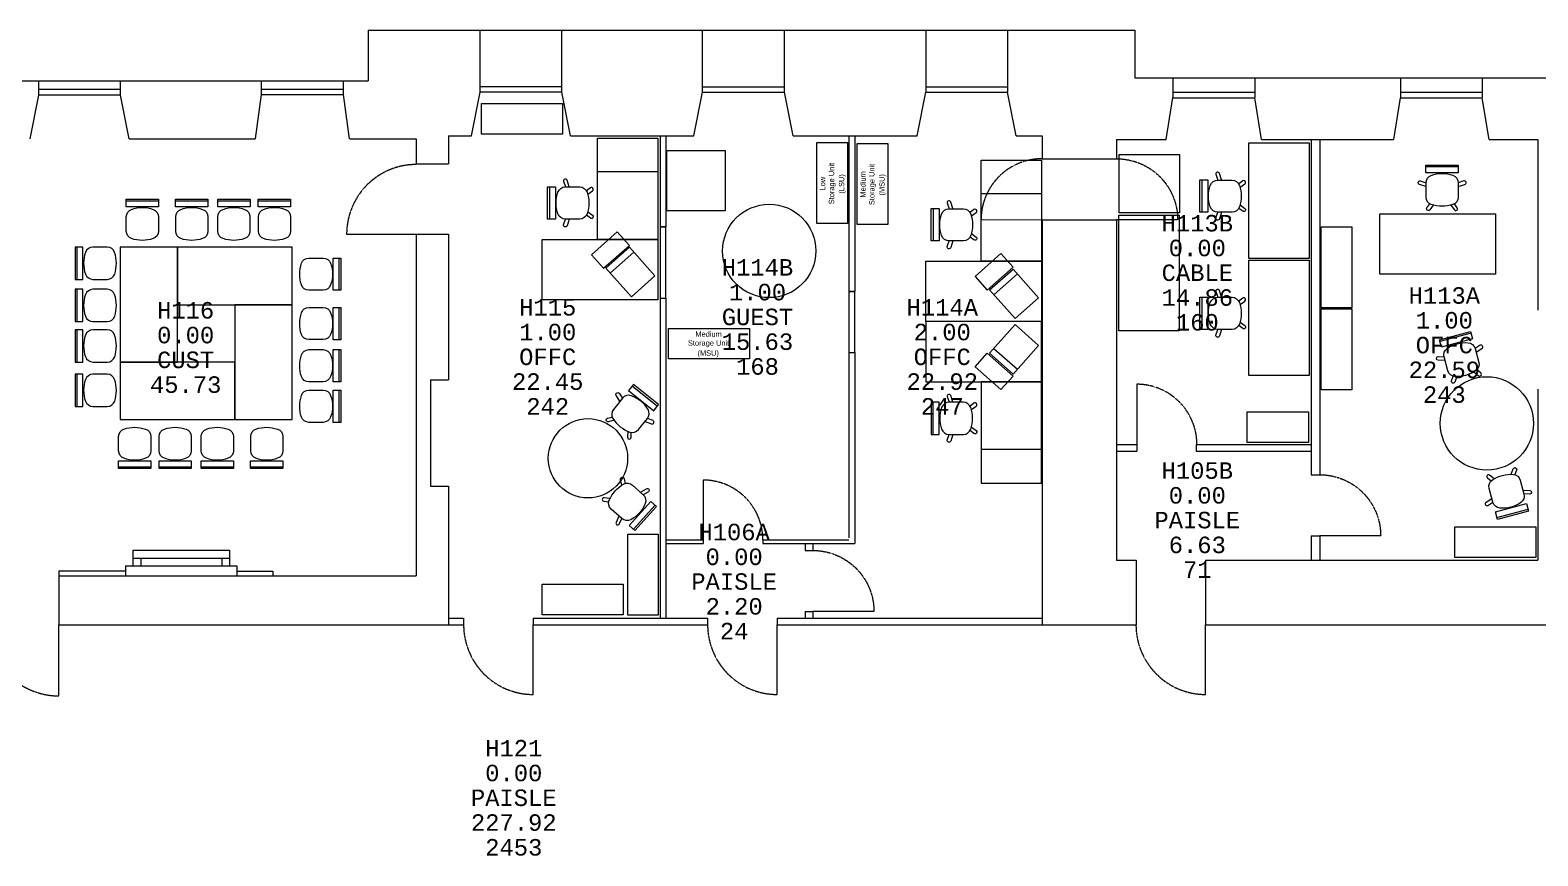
# Model space of a CAD drawing. Extents: x 0 to 84000, y 0 to 59400.
# Drawn here: x 27714 to 48723, y 30235 to 41734 of the extents above; entities that cross this region are included whole.
import ezdxf
from ezdxf.enums import TextEntityAlignment as Align

# ---------------------------------------------------------------- set-up
doc = ezdxf.new("R2010")
doc.units = 0
doc.header["$MEASUREMENT"] = 0
doc.linetypes.add('HIDDEN', pattern=[0.375, 0.25, -0.125])
doc.layers.get('0').update_dxf_attribs({"linetype": 'CONTINUOUS', "lineweight": 18})
for name, color, linetype, lineweight in [('001BUILDING', 7, 'CONTINUOUS', 18), ('725FURNITURE', 4, 'CONTINUOUS', 18), ('RM$TXT', 7, 'CONTINUOUS', 18)]:
    doc.layers.add(name, color=color, linetype=linetype, lineweight=lineweight)
doc.styles.add('MONOTXT', font='MONOTXT')

# ---------------------------------------------------------------- blocks, each defined once
blk = doc.blocks.new('1HH0216B')
at = {"linetype": 'Continuous'}
blk.add_line((0, 970), (0, 0), dxfattribs=at)
at = {"linetype": 'HIDDEN'}
for p, q in [((38.082313, 969.252032), (0.000304, 969.999878)), ((76.105602, 967.009669), (38.082313, 969.252032)), ((114.011541, 963.276249), (76.105602, 967.009669)), ((151.741683, 958.057527), (114.011541, 963.276249)), ((189.23785, 951.36155), (151.741683, 958.057527)), ((226.442226, 943.198644), (189.23785, 951.36155)), ((263.297445, 933.581394), (226.442226, 943.198644)), ((299.746679, 922.52463), (263.297445, 933.581394)), ((335.733725, 910.0454), (299.746679, 922.52463)), ((371.203094, 896.162946), (335.733725, 910.0454)), ((406.100095, 880.898675), (371.203094, 896.162946)), ((440.370919, 864.276123), (406.100095, 880.898675)), ((473.962724, 846.32092), (440.370919, 864.276123)), ((506.823713, 827.060752), (473.962724, 846.32092)), ((538.903216, 806.525317), (506.823713, 827.060752)), ((570.151771, 784.746278), (538.903216, 806.525317)), ((600.521193, 761.757219), (570.151771, 784.746278)), ((629.964655, 737.593585), (600.521193, 761.757219)), ((658.436758, 712.292636), (629.964655, 737.593585)), ((685.893599, 685.893384), (658.436758, 712.292636)), ((712.292843, 658.436534), (685.893599, 685.893384)), ((737.593783, 629.964423), (712.292843, 658.436534)), ((761.757407, 600.520954), (737.593783, 629.964423)), ((784.746457, 570.151524), (761.757407, 600.520954)), ((806.525486, 538.902963), (784.746457, 570.151524)), ((827.060911, 506.823453), (806.525486, 538.902963)), ((846.321069, 473.962458), (827.060911, 506.823453)), ((864.276261, 440.370648), (846.321069, 473.962458)), ((880.898803, 406.099818), (864.276261, 440.370648)), ((896.163063, 371.202812), (880.898803, 406.099818)), ((910.045505, 335.733439), (896.163063, 371.202812)), ((922.524724, 299.746389), (910.045505, 335.733439)), ((933.581476, 263.297152), (922.524724, 299.746389)), ((943.198715, 226.44193), (933.581476, 263.297152)), ((951.36161, 189.237551), (943.198715, 226.44193)), ((958.057575, 151.741382), (951.36161, 189.237551)), ((963.276285, 114.011239), (958.057575, 151.741382)), ((967.009693, 76.105298), (963.276285, 114.011239)), ((969.252044, 38.082009), (967.009693, 76.105298)), ((969.999878, 0), (969.252044, 38.082009))]:
    blk.add_line(p, q, dxfattribs=at)
blk = doc.blocks.new('6HH0216B')
at = {"linetype": 'Continuous'}
blk.add_line((0, 840), (0, 0), dxfattribs=at)
at = {"linetype": 'HIDDEN'}
for p, q in [((32.978497, 839.352258), (0.000264, 839.999878)), ((65.905881, 837.410419), (32.978497, 839.352258)), ((98.731642, 834.177354), (65.905881, 837.410419)), ((131.405166, 829.658048), (98.731642, 834.177354)), ((163.876073, 823.859471), (131.405166, 829.658048)), ((196.094295, 816.790562), (163.876073, 823.859471)), ((228.010154, 808.462222), (196.094295, 816.790562)), ((259.574438, 798.887292), (228.010154, 808.462222)), ((290.738477, 788.080537), (259.574438, 798.887292)), ((321.454219, 776.058619), (290.738477, 788.080537)), ((351.674302, 762.840075), (321.454219, 776.058619)), ((381.352129, 748.445288), (351.674302, 762.840075)), ((410.441939, 732.896453), (381.352129, 748.445288)), ((438.898877, 716.217544), (410.441939, 732.896453)), ((466.679065, 698.434281), (438.898877, 716.217544)), ((493.739668, 679.574084), (466.679065, 698.434281)), ((520.038961, 659.666032), (493.739668, 679.574084)), ((545.536392, 638.740824), (520.038961, 659.666032)), ((570.192645, 616.830724), (545.536392, 638.740824)), ((593.969703, 593.969517), (570.192645, 616.830724)), ((616.830903, 570.192451), (593.969703, 593.969517)), ((638.740995, 545.536191), (616.830903, 570.192451)), ((659.666196, 520.038754), (638.740995, 545.536191)), ((679.574239, 493.739455), (659.666196, 520.038754)), ((698.434428, 466.678846), (679.574239, 493.739455)), ((716.217682, 438.898652), (698.434428, 466.678846)), ((732.896581, 410.441708), (716.217682, 438.898652)), ((748.445408, 381.351894), (732.896581, 410.441708)), ((762.840186, 351.674063), (748.445408, 381.351894)), ((776.05872, 321.453976), (762.840186, 351.674063)), ((788.080628, 290.73823), (776.05872, 321.453976)), ((798.887374, 259.574187), (788.080628, 290.73823)), ((808.462294, 228.0099), (798.887374, 259.574187)), ((816.790624, 196.094039), (808.462294, 228.0099)), ((823.859522, 163.875814), (816.790624, 196.094039)), ((829.65809, 131.404906), (823.859522, 163.875814)), ((834.177385, 98.73138), (829.65809, 131.404906)), ((837.41044, 65.905618), (834.177385, 98.73138)), ((839.352269, 32.978234), (837.41044, 65.905618)), ((839.999878, 0), (839.352269, 32.978234))]:
    blk.add_line(p, q, dxfattribs=at)
blk = doc.blocks.new('8HH0216B')
at = {"linetype": 'Continuous'}
blk.add_line((0, 850), (0, 0), dxfattribs=at)
at = {"linetype": 'HIDDEN'}
for p, q in [((33.371099, 849.344549), (0.000267, 849.999878)), ((66.690475, 847.379592), (33.371099, 849.344549)), ((99.907019, 844.108038), (66.690475, 847.379592)), ((132.969513, 839.534931), (99.907019, 844.108038)), ((165.826979, 833.667323), (132.969513, 839.534931)), ((198.428751, 826.514261), (165.826979, 833.667323)), ((230.724561, 818.086774), (198.428751, 826.514261)), ((262.664611, 808.397857), (230.724561, 818.086774)), ((294.19965, 797.46245), (262.664611, 808.397857)), ((325.281056, 785.297413), (294.19965, 797.46245)), ((355.860902, 771.921506), (325.281056, 785.297413)), ((385.892036, 757.355352), (355.860902, 771.921506)), ((415.328153, 741.621412), (385.892036, 757.355352)), ((444.123864, 724.743945), (415.328153, 741.621412)), ((472.234769, 706.748976), (444.123864, 724.743945)), ((499.617522, 687.664252), (472.234769, 706.748976)), ((526.229902, 667.5192), (499.617522, 687.664252)), ((552.030873, 646.344883), (526.229902, 667.5192)), ((576.980654, 624.173948), (552.030873, 646.344883)), ((601.040772, 601.040583), (576.980654, 624.173948)), ((624.174129, 576.980458), (601.040772, 601.040583)), ((646.345056, 552.030671), (624.174129, 576.980458)), ((667.519366, 526.229692), (646.345056, 552.030671)), ((687.664409, 499.617306), (667.519366, 526.229692)), ((706.749125, 472.234547), (687.664409, 499.617306)), ((724.744084, 444.123637), (706.749125, 472.234547)), ((741.621542, 415.32792), (724.744084, 444.123637)), ((757.355473, 385.891798), (741.621542, 415.32792)), ((771.921618, 355.860659), (757.355473, 385.891798)), ((785.297515, 325.280809), (771.921618, 355.860659)), ((797.462542, 294.1994), (785.297515, 325.280809)), ((808.397939, 262.664357), (797.462542, 294.1994)), ((818.086846, 230.724304), (808.397939, 262.664357)), ((826.514323, 198.428492), (818.086846, 230.724304)), ((833.667375, 165.826717), (826.514323, 198.428492)), ((839.534973, 132.96925), (833.667375, 165.826717)), ((844.10807, 99.906754), (839.534973, 132.96925)), ((847.379613, 66.690208), (844.10807, 99.906754)), ((849.344559, 33.370832), (847.379613, 66.690208)), ((849.999878, 0), (849.344559, 33.370832))]:
    blk.add_line(p, q, dxfattribs=at)
blk = doc.blocks.new('16HH0216B')
at = {"linetype": 'Continuous'}
blk.add_line((0, 990), (0, 0), dxfattribs=at)
at = {"linetype": 'HIDDEN'}
for p, q in [((38.867516, 989.236612), (0.000311, 989.999878)), ((77.67479, 986.948016), (38.867516, 989.236612)), ((116.362295, 983.137617), (77.67479, 986.948016)), ((154.870378, 977.811293), (116.362295, 983.137617)), ((193.139662, 970.977255), (154.870378, 977.811293)), ((231.111139, 962.646041), (193.139662, 970.977255)), ((268.726259, 952.830497), (231.111139, 962.646041)), ((305.927023, 941.545758), (268.726259, 952.830497)), ((342.65607, 928.809225), (305.927023, 941.545758)), ((378.856767, 914.640535), (342.65607, 928.809225)), ((414.473294, 899.061537), (378.856767, 914.640535)), ((449.450733, 882.096251), (414.473294, 899.061537)), ((483.735152, 863.770838), (449.450733, 882.096251)), ((517.273688, 844.113553), (483.735152, 863.770838)), ((550.014624, 823.154707), (517.273688, 844.113553)), ((581.907479, 800.926616), (550.014624, 823.154707)), ((612.903075, 777.463555), (581.907479, 800.926616)), ((642.953619, 752.801702), (612.903075, 777.463555)), ((672.012775, 726.979084), (642.953619, 752.801702)), ((700.035737, 700.035517), (672.012775, 726.979084)), ((726.979295, 672.012547), (700.035737, 700.035517)), ((752.801904, 642.953382), (726.979295, 672.012547)), ((777.463748, 612.902831), (752.801904, 642.953382)), ((800.926799, 581.907227), (777.463748, 612.902831)), ((823.154879, 550.014366), (800.926799, 581.907227)), ((844.113716, 517.273423), (823.154879, 550.014366)), ((863.77099, 483.734881), (844.113716, 517.273423)), ((882.096393, 449.450456), (863.77099, 483.734881)), ((899.061667, 414.473011), (882.096393, 449.450456)), ((914.640654, 378.85648), (899.061667, 414.473011)), ((928.809332, 342.655779), (914.640654, 378.85648)), ((941.545854, 305.926728), (928.809332, 342.655779)), ((952.830581, 268.72596), (941.545854, 305.926728)), ((962.646113, 231.110836), (952.830581, 268.72596)), ((970.977316, 193.139357), (962.646113, 231.110836)), ((977.811342, 154.870071), (970.977316, 193.139357)), ((983.137654, 116.361986), (977.811342, 154.870071)), ((986.94804, 77.67448), (983.137654, 116.361986)), ((989.236624, 38.867205), (986.94804, 77.67448)), ((989.999878, 0), (989.236624, 38.867205))]:
    blk.add_line(p, q, dxfattribs=at)
blk = doc.blocks.new('11HH0216B')
at = {"linetype": 'Continuous'}
blk.add_line((0, 970), (0, 0), dxfattribs=at)
at = {"linetype": 'HIDDEN'}
for p, q in [((38.082313, 969.252032), (0.000304, 969.999878)), ((76.105602, 967.009669), (38.082313, 969.252032)), ((114.011541, 963.276249), (76.105602, 967.009669)), ((151.741683, 958.057527), (114.011541, 963.276249)), ((189.23785, 951.36155), (151.741683, 958.057527)), ((226.442226, 943.198644), (189.23785, 951.36155)), ((263.297445, 933.581394), (226.442226, 943.198644)), ((299.746679, 922.52463), (263.297445, 933.581394)), ((335.733725, 910.0454), (299.746679, 922.52463)), ((371.203094, 896.162946), (335.733725, 910.0454)), ((406.100095, 880.898675), (371.203094, 896.162946)), ((440.370919, 864.276123), (406.100095, 880.898675)), ((473.962724, 846.32092), (440.370919, 864.276123)), ((506.823713, 827.060752), (473.962724, 846.32092)), ((538.903216, 806.525317), (506.823713, 827.060752)), ((570.151771, 784.746278), (538.903216, 806.525317)), ((600.521193, 761.757219), (570.151771, 784.746278)), ((629.964655, 737.593585), (600.521193, 761.757219)), ((658.436758, 712.292636), (629.964655, 737.593585)), ((685.893599, 685.893384), (658.436758, 712.292636)), ((712.292843, 658.436534), (685.893599, 685.893384)), ((737.593783, 629.964423), (712.292843, 658.436534)), ((761.757407, 600.520954), (737.593783, 629.964423)), ((784.746457, 570.151524), (761.757407, 600.520954)), ((806.525486, 538.902963), (784.746457, 570.151524)), ((827.060911, 506.823453), (806.525486, 538.902963)), ((846.321069, 473.962458), (827.060911, 506.823453)), ((864.276261, 440.370648), (846.321069, 473.962458)), ((880.898803, 406.099818), (864.276261, 440.370648)), ((896.163063, 371.202812), (880.898803, 406.099818)), ((910.045505, 335.733439), (896.163063, 371.202812)), ((922.524724, 299.746389), (910.045505, 335.733439)), ((933.581476, 263.297152), (922.524724, 299.746389)), ((943.198715, 226.44193), (933.581476, 263.297152)), ((951.36161, 189.237551), (943.198715, 226.44193)), ((958.057575, 151.741382), (951.36161, 189.237551)), ((963.276285, 114.011239), (958.057575, 151.741382)), ((967.009693, 76.105298), (963.276285, 114.011239)), ((969.252044, 38.082009), (967.009693, 76.105298)), ((969.999878, 0), (969.252044, 38.082009))]:
    blk.add_line(p, q, dxfattribs=at)
blk = doc.blocks.new('12HH0216B')
at = {"linetype": 'Continuous'}
blk.add_line((0, 850), (0, 0), dxfattribs=at)
at = {"linetype": 'HIDDEN'}
for p, q in [((33.371099, 849.344549), (0.000267, 849.999878)), ((66.690475, 847.379592), (33.371099, 849.344549)), ((99.907019, 844.108038), (66.690475, 847.379592)), ((132.969513, 839.534931), (99.907019, 844.108038)), ((165.826979, 833.667323), (132.969513, 839.534931)), ((198.428751, 826.514261), (165.826979, 833.667323)), ((230.724561, 818.086774), (198.428751, 826.514261)), ((262.664611, 808.397857), (230.724561, 818.086774)), ((294.19965, 797.46245), (262.664611, 808.397857)), ((325.281056, 785.297413), (294.19965, 797.46245)), ((355.860902, 771.921506), (325.281056, 785.297413)), ((385.892036, 757.355352), (355.860902, 771.921506)), ((415.328153, 741.621412), (385.892036, 757.355352)), ((444.123864, 724.743945), (415.328153, 741.621412)), ((472.234769, 706.748976), (444.123864, 724.743945)), ((499.617522, 687.664252), (472.234769, 706.748976)), ((526.229902, 667.5192), (499.617522, 687.664252)), ((552.030873, 646.344883), (526.229902, 667.5192)), ((576.980654, 624.173948), (552.030873, 646.344883)), ((601.040772, 601.040583), (576.980654, 624.173948)), ((624.174129, 576.980458), (601.040772, 601.040583)), ((646.345056, 552.030671), (624.174129, 576.980458)), ((667.519366, 526.229692), (646.345056, 552.030671)), ((687.664409, 499.617306), (667.519366, 526.229692)), ((706.749125, 472.234547), (687.664409, 499.617306)), ((724.744084, 444.123637), (706.749125, 472.234547)), ((741.621542, 415.32792), (724.744084, 444.123637)), ((757.355473, 385.891798), (741.621542, 415.32792)), ((771.921618, 355.860659), (757.355473, 385.891798)), ((785.297515, 325.280809), (771.921618, 355.860659)), ((797.462542, 294.1994), (785.297515, 325.280809)), ((808.397939, 262.664357), (797.462542, 294.1994)), ((818.086846, 230.724304), (808.397939, 262.664357)), ((826.514323, 198.428492), (818.086846, 230.724304)), ((833.667375, 165.826717), (826.514323, 198.428492)), ((839.534973, 132.96925), (833.667375, 165.826717)), ((844.10807, 99.906754), (839.534973, 132.96925)), ((847.379613, 66.690208), (844.10807, 99.906754)), ((849.344559, 33.370832), (847.379613, 66.690208)), ((849.999878, 0), (849.344559, 33.370832))]:
    blk.add_line(p, q, dxfattribs=at)
blk = doc.blocks.new('10HH0216B')
at = {"linetype": 'Continuous'}
blk.add_line((0, 830), (0, 0), dxfattribs=at)
at = {"linetype": 'HIDDEN'}
for p, q in [((32.585896, 829.359968), (0.000261, 829.999878)), ((65.121287, 827.441246), (32.585896, 829.359968)), ((97.556265, 824.24667), (65.121287, 827.441246)), ((129.840819, 819.781166), (97.556265, 824.24667)), ((161.925167, 814.051619), (129.840819, 819.781166)), ((193.759839, 807.066864), (161.925167, 814.051619)), ((225.295747, 798.83767), (193.759839, 807.066864)), ((256.484266, 789.376728), (225.295747, 798.83767)), ((287.277305, 778.698624), (256.484266, 789.376728)), ((317.627383, 766.819824), (287.277305, 778.698624)), ((347.487703, 753.758644), (317.627383, 766.819824)), ((376.812222, 739.535224), (347.487703, 753.758644)), ((405.555724, 724.171493), (376.812222, 739.535224)), ((433.673889, 707.691144), (405.555724, 724.171493)), ((461.123361, 690.119586), (433.673889, 707.691144)), ((487.861814, 671.483915), (461.123361, 690.119586)), ((513.84802, 651.812864), (487.861814, 671.483915)), ((539.04191, 631.136766), (513.84802, 651.812864)), ((563.404636, 609.4875), (539.04191, 631.136766)), ((586.898634, 586.89845), (563.404636, 609.4875)), ((609.487677, 563.404445), (586.898634, 586.89845)), ((631.136935, 539.041712), (609.487677, 563.404445)), ((651.813025, 513.847815), (631.136935, 539.041712)), ((671.484068, 487.861603), (651.813025, 513.847815)), ((690.119731, 461.123144), (671.484068, 487.861603)), ((707.69128, 433.673667), (690.119731, 461.123144)), ((724.171621, 405.555497), (707.69128, 433.673667)), ((739.535342, 376.81199), (724.171621, 405.555497)), ((753.758753, 347.487466), (739.535342, 376.81199)), ((766.819924, 317.627142), (753.758753, 347.487466)), ((778.698715, 287.27706), (766.819924, 317.627142)), ((789.376809, 256.484018), (778.698715, 287.27706)), ((798.837741, 225.295496), (789.376809, 256.484018)), ((807.066924, 193.759586), (798.837741, 225.295496)), ((814.051669, 161.924912), (807.066924, 193.759586)), ((819.781206, 129.840561), (814.051669, 161.924912)), ((824.2467, 97.556006), (819.781206, 129.840561)), ((827.441266, 65.121027), (824.2467, 97.556006)), ((829.359978, 32.585636), (827.441266, 65.121027)), ((829.999878, 0), (829.359978, 32.585636))]:
    blk.add_line(p, q, dxfattribs=at)
blk = doc.blocks.new('TBL-D1300')
blk.add_circle((0, 0), 650)
blk = doc.blocks.new('SU')
blk.add_lwpolyline([(0, 425), (1129, 425), (1129, 0), (0, 0)], close=True)
blk = doc.blocks.new('TERM')
blk.add_line((449, 364), (17, 364))
for points in [[(17, 809), (455, 809), (455, 274), (17, 274)], [(0, 0), (481, 0), (481, 254), (0, 254)]]:
    blk.add_lwpolyline(points, close=True)
blk = doc.blocks.new('TBL-1610')
blk.add_lwpolyline([(0, 839.99832), (1609.99678, 839.99832), (1609.99678, 0), (0, 0)], close=True)
blk = doc.blocks.new('TBL-1410')
blk.add_lwpolyline([(0, 840), (1410, 840), (1410, 0), (0, 0)], close=True)
blk = doc.blocks.new('TBL-16-14-LH')
blk.add_blockref('TBL-1410', (-2249.9955, -839.99832))
at = {"rotation": 90}
blk.add_blockref('TBL-1610', (0, -1609.99678), dxfattribs=at)
blk = doc.blocks.new('PED')
blk.add_lwpolyline([(0, 840), (470, 840), (470, 0), (0, 0)], close=True)
blk = doc.blocks.new('CHAIR')
blk.add_line((-225, -321), (225, -321))
for points in [[(-224, -100), (-224, 100, -0.322923), (-150, 202, -0.162834), (151, 202, -0.323725), (224, 100), (224, -100, -0.314936), (151, -204, -0.176261), (-150, -205, -0.314131), (-224, -100, -0.913611)], [(-123, 210), (-171, 277, 1.000002), (-211, 247), (-171, 193)], [(123, 210), (171, 277, -1.000002), (211, 247), (171, 193)], [(-225, -48), (-316, -77, 0.940476), (-304, -126), (-224, -100)], [(225, -48), (316, -77, -0.940476), (304, -126), (224, -100)]]:
    blk.add_lwpolyline(points, format="xyb")
blk.add_lwpolyline([(-225, -240), (225, -240), (225, -348), (-225, -348)], close=True)
blk = doc.blocks.new('WS-16-14-LH')
for name, p in [('TBL-16-14-LH', (0, 0)), ('PED', (-2250, -840)), ('CHAIR', (-1348, -1187))]:
    blk.add_blockref(name, p)
at = {"rotation": 311.6407934148149}
blk.add_blockref('TERM', (-948, -564), dxfattribs=at)
blk = doc.blocks.new('TBL-810')
blk.add_lwpolyline([(0, 840), (810, 840), (810, 0), (0, 0)], close=True)
blk = doc.blocks.new('WU')
blk.add_lwpolyline([(0, 424.99915), (853.998292, 424.99915), (853.998292, 0), (0, 0)], close=True)
blk = doc.blocks.new('CHAIR_VIS')
blk.add_line((-220, -338), (230, -338))
blk.add_lwpolyline([(-219, -117), (-219, 83, -0.322923), (-145, 186, -0.162834), (156, 185, -0.323725), (229, 83), (229, -117, -0.314936), (156, -221, -0.176261), (-145, -221, -0.314131), (-219, -117, -0.913611)], format="xyb")
blk.add_lwpolyline([(-220, -256), (230, -256), (230, -365), (-220, -365)], close=True)
blk = doc.blocks.new('LSU')
blk.add_lwpolyline([(0, 425), (1129, 425), (1129, 0), (0, 0)], close=True)
blk.add_text('Storage Unit', height=75).set_placement((557.5, 222.5), align=Align.MIDDLE_CENTER)
for s, p in [('Low', (557.5, 347.5)), ('(LSU)', (552.5, 72.5))]:
    blk.add_text(s, height=75).set_placement(p, align=Align.MIDDLE)
blk = doc.blocks.new('MSU')
blk.add_lwpolyline([(0, 425), (1129, 425), (1129, 0), (0, 0)], close=True)
blk.add_text('Storage Unit', height=75).set_placement((557.5, 222.5), align=Align.MIDDLE_CENTER)
for s, p in [('Medium', (557.5, 347.5)), ('(MSU)', (552.5, 72.5))]:
    blk.add_text(s, height=75).set_placement(p, align=Align.MIDDLE)

msp = doc.modelspace()

# ---------------------------------------------------------------- linework, layer by layer
at = {"layer": '001BUILDING', "linetype": 'Continuous'}
for p, q in [((32425, 41734), (43108, 41734)), ((32425, 41734), (32425, 41027)), ((33984, 40872), (33984, 41734)), ((35124, 40872), (35124, 41734)), ((37084, 40872), (37084, 41734)), ((38224, 40872), (38224, 41734)), ((40194, 41734), (40194, 40872)), ((41334, 41734), (41334, 40872)), ((43108, 41734), (43108, 41069)), ((20613, 41027), (32425, 41027)), ((27834, 40832), (27834, 41027)), ((28974, 40832), (28974, 41027)), ((30939, 40837), (30939, 41027)), ((32079, 40837), (32079, 41027)), ((43107, 41069), (54884, 41069)), ((43638, 41069), (43638, 40796)), ((44778, 41069), (44778, 40796)), ((46808, 41069), (46808, 40796)), ((47948, 41069), (47948, 40796)), ((27714, 40223), (27834, 40831)), ((28974, 40906), (27834, 40906)), ((28974, 40831), (27834, 40831)), ((29094, 40223), (28974, 40831)), ((30854, 40223), (30939, 40837)), ((30939, 40912), (32079, 40912)), ((30939, 40837), (32079, 40837)), ((32164, 40223), (32079, 40837)), ((33864, 40263), (33984, 40871)), ((35124, 40946), (33984, 40946)), ((35124, 40871), (33984, 40871)), ((35244, 40263), (35124, 40871)), ((36964, 40263), (37084, 40871)), ((37084, 40946), (38224, 40946)), ((37084, 40871), (38224, 40871)), ((38344, 40263), (38224, 40871)), ((40074, 40263), (40194, 40871)), ((40194, 40947), (41334, 40947)), ((40194, 40872), (41334, 40872)), ((41454, 40263), (41334, 40871)), ((43544, 40212), (43639, 40795)), ((43640, 40869), (44779, 40869)), ((43640, 40794), (44779, 40794)), ((44874, 40212), (44779, 40794)), ((46714, 40212), (46809, 40794)), ((46809, 40869), (47949, 40869)), ((46809, 40794), (47949, 40794)), ((48044, 40212), (47949, 40794)), ((29094, 40223), (30848, 40223)), ((32169, 40223), (33094, 40223)), ((33094, 40223), (33094, 39873)), ((33544, 40263), (33864, 40263)), ((33544, 40263), (33544, 39873)), ((35244, 40263), (36964, 40263)), ((36494, 40263), (36494, 38993)), ((36574, 40263), (36574, 38993)), ((38344, 40263), (40074, 40263)), ((39124, 40263), (39124, 38093)), ((39204, 40263), (39204, 38093)), ((41454, 40263), (41814, 40263)), ((41814, 40263), (41814, 39943)), ((42853, 40213), (43543, 40213)), ((42854, 40213), (42854, 39943)), ((44873, 40213), (46713, 40213)), ((45563, 40213), (45563, 35543)), ((45683, 40213), (45683, 35543)), ((48043, 40213), (48723, 40213)), ((48723, 40213), (48723, 37833)), ((41814, 39943), (42854, 39943)), ((33094, 39873), (33544, 39873)), ((41814, 39093), (41814, 33453)), ((41814, 39093), (42854, 39093)), ((42854, 39093), (42854, 34353)), ((33094, 38893), (33544, 38893)), ((33094, 38893), (33094, 34133)), ((33544, 38893), (33544, 36863)), ((36494, 38993), (36574, 38993)), ((39124, 38093), (39204, 38093)), ((36494, 38003), (36494, 33543)), ((36494, 38003), (36574, 38003)), ((36574, 38003), (36574, 33543)), ((39124, 37243), (39124, 34663)), ((39124, 37243), (39204, 37243)), ((39204, 37243), (39204, 34583)), ((33294, 36863), (33294, 35383)), ((33294, 36863), (33544, 36863)), ((48723, 36733), (48723, 34353)), ((42853, 35963), (43133, 35963)), ((43133, 35963), (43133, 35873)), ((43963, 35963), (45563, 35963)), ((43963, 35963), (43963, 35873)), ((42853, 35873), (43133, 35873)), ((43963, 35873), (45563, 35873)), ((45563, 35543), (45683, 35543)), ((33294, 35383), (33544, 35383)), ((33544, 35383), (33544, 33453)), ((45563, 34693), (45563, 34353)), ((45563, 34693), (45683, 34693)), ((45683, 34693), (45683, 34353)), ((29144, 34493), (30494, 34493)), ((29144, 34493), (29144, 34273)), ((30494, 34493), (30494, 34273)), ((36574, 34638), (37094, 34638)), ((36574, 34583), (37094, 34583)), ((37094, 34638), (37094, 34583)), ((37924, 34638), (39124, 34638)), ((37924, 34638), (37924, 34583)), ((37924, 34583), (39204, 34583)), ((38514, 34583), (38514, 34488)), ((38514, 34488), (38622, 34488)), ((38622, 34583), (38622, 34488)), ((29044, 34273), (30594, 34273)), ((29044, 34273), (29044, 34133)), ((29144, 34383), (30494, 34383)), ((29254, 34383), (29254, 34273)), ((30384, 34383), (30384, 34273)), ((30594, 34273), (30594, 34133)), ((42854, 34353), (43124, 34353)), ((43124, 34353), (43124, 33453)), ((44093, 34353), (44093, 33453)), ((44093, 34353), (48723, 34353)), ((29044, 34198), (28114, 34198)), ((28114, 34198), (28114, 34133)), ((28114, 34133), (33094, 34133)), ((28114, 34133), (28114, 33453)), ((30594, 34198), (31094, 34198)), ((31094, 34198), (31094, 34133)), ((38514, 33638), (38622, 33638)), ((38514, 33638), (38514, 33543)), ((38622, 33638), (38622, 33543)), ((28114, 33453), (33754, 33453)), ((33544, 33543), (33754, 33543)), ((33754, 33543), (33754, 33453)), ((34724, 33543), (34724, 33453)), ((34724, 33543), (37154, 33543)), ((34724, 33453), (37154, 33453)), ((37154, 33543), (37154, 33453)), ((38124, 33543), (41814, 33543)), ((38124, 33543), (38124, 33453)), ((38124, 33453), (43124, 33453)), ((44093, 33453), (49713, 33453))]:
    msp.add_line(p, q, dxfattribs=at)
at = {"layer": '001BUILDING'}
for points in [[(36494, 38993), (36494, 38003), (36574, 38003), (36574, 38993)], [(39124, 38093), (39124, 37243), (39204, 37243), (39204, 38093)]]:
    msp.add_lwpolyline(points, close=True, dxfattribs=at)
at = {"layer": '725FURNITURE', "linetype": 'Continuous'}
for points in [[(29767, 37111), (29767, 38711), (28967, 38711), (28967, 37111)], [(29767, 37911), (31367, 37911), (31367, 38711), (29767, 38711)], [(31367, 36311), (31367, 37911), (30567, 37911), (30567, 36311)], [(28967, 36311), (30567, 36311), (30567, 37111), (28967, 37111)]]:
    msp.add_lwpolyline(points, close=True, dxfattribs=at)

# ---------------------------------------------------------------- block references
at = {"layer": '001BUILDING', "linetype": 'Continuous'}
msp.add_blockref('SU', (34003, 40288), dxfattribs=at)
at = {"layer": '001BUILDING', "linetype": 'Continuous', "xscale": 0.999998, "zscale": 0.999998}
for name, p, yscale, rotation in [('12HH0216B', (41814, 39093), 0.999998, 89.77618900000002), ('12HH0216B', (42854, 39093), -0.999998, 90), ('11HH0216B', (33094, 38893), 0.999998, 89.997), ('8HH0216B', (45683, 34693), -0.999998, 90), ('12HH0216B', (38622, 33638), -0.999998, 90), ('16HH0216B', (28114, 33453), 0.999998, 180), ('11HH0216B', (34724, 33453), 0.999998, 180), ('11HH0216B', (38124, 33453), 0.999998, 180), ('1HH0216B', (44093, 33453), 0.999998, 180)]:
    msp.add_blockref(name, p, dxfattribs=dict(at, yscale=yscale, rotation=rotation))
at = {"layer": '001BUILDING', "linetype": 'Continuous', "xscale": 0.999998, "yscale": 0.999998, "zscale": 0.999998}
for name, p in [('6HH0216B', (43133, 35963)), ('10HH0216B', (37094, 34638))]:
    msp.add_blockref(name, p, dxfattribs=at)
at = {"layer": '725FURNITURE', "linetype": 'Continuous'}
for name, p, rotation in [('WS-16-14-LH', (36460, 37979), 270), ('TBL-1610', (45535, 38554), 90), ('WS-16-14-LH', (41806, 37676), 270), ('TBL-810', (43728, 39192), 90), ('CHAIR', (44363, 39423), 270), ('CHAIR', (47389, 39508), 180), ('CHAIR_VIS', (29283, 39017), 180), ('CHAIR_VIS', (29971, 39017), 180), ('CHAIR_VIS', (30558, 39017), 180), ('CHAIR_VIS', (31123, 39017), 180), ('TBL-1610', (43723, 37546), 90), ('SU', (46130, 37865), 90), ('CHAIR_VIS', (31680, 38331), 90), ('TBL-1610', (45535, 36923), 90), ('CHAIR', (44363, 37791), 270), ('CHAIR_VIS', (31680, 37643), 90), ('SU', (46130, 36725), 90), ('CHAIR', (47659, 37145), 195), ('CHAIR_VIS', (31680, 37056), 90), ('CHAIR_VIS', (31680, 36491), 90), ('CHAIR', (36033, 35165), 48.07251305704891), ('CHAIR', (48287, 35314), 15), ('SU', (36466, 33587), 90), ('SU', (48695, 34816), 180)]:
    msp.add_blockref(name, p, dxfattribs=dict(at, rotation=rotation))
at = {"layer": '725FURNITURE', "rotation": 90}
for name, p in [('LSU', (39103, 39040)), ('MSU', (39664, 39028))]:
    msp.add_blockref(name, p, dxfattribs=at)
at = {"layer": '725FURNITURE'}
for name, p in [('TBL-810', (36587, 39220)), ('TBL-D1300', (38013, 38659)), ('MSU', (36610, 37155))]:
    msp.add_blockref(name, p, dxfattribs=at)
at = {"layer": '725FURNITURE', "linetype": 'Continuous'}
for name, p in [('TBL-1610', (46521, 38336)), ('TBL-D1300', (48013, 36258)), ('WU', (44674, 35994)), ('CHAIR_VIS', (29166, 35993)), ('CHAIR_VIS', (29730, 35993)), ('CHAIR_VIS', (30317, 35993)), ('CHAIR_VIS', (31006, 35993)), ('SU', (34849, 33592))]:
    msp.add_blockref(name, p, dxfattribs=at)
at = {"layer": '725FURNITURE', "linetype": 'Continuous', "xscale": -1}
for name, p, rotation in [('CHAIR_VIS', (28706, 38483), 270), ('CHAIR_VIS', (28706, 37896), 270), ('WS-16-14-LH', (41806, 37676), 270), ('CHAIR_VIS', (28706, 37331), 270), ('CHAIR_VIS', (28706, 36713), 270), ('CHAIR', (36078, 36389), 141.179725443297)]:
    msp.add_blockref(name, p, dxfattribs=dict(at, rotation=rotation))
at = {"layer": '725FURNITURE', "linetype": 'Continuous', "xscale": 0.85, "yscale": 0.85, "zscale": 0.85}
msp.add_blockref('TBL-D1300', (35487, 35772), dxfattribs=at)

# ---------------------------------------------------------------- texts
at = {"layer": 'RM$TXT', "style": 'MONOTXT'}
for s, p in [('H113B', (43978, 38931)), ('0.00', (43978, 38586)), ('H114B', (37849, 38316)), ('CABLE', (43978, 38241)), ('1.00', (37849, 37971)), ('14.86', (43978, 37896)), ('H113A', (47420, 37924)), ('H116', (29881, 37718)), ('H115', (34926, 37760)), ('GUEST', (37849, 37626)), ('H114A', (40424, 37760)), ('0.00', (29881, 37373)), ('1.00', (34926, 37415)), ('2.00', (40424, 37415)), ('160', (43978, 37551)), ('1.00', (47420, 37579)), ('15.63', (37849, 37281)), ('OFFC', (47420, 37234)), ('CUST', (29881, 37028)), ('OFFC', (34926, 37070)), ('OFFC', (40424, 37070)), ('168', (37849, 36936)), ('22.59', (47420, 36889)), ('45.73', (29881, 36683)), ('22.45', (34926, 36725)), ('22.92', (40424, 36725)), ('243', (47420, 36544)), ('242', (34926, 36380)), ('247', (40424, 36380)), ('H105B', (43978, 35486)), ('0.00', (43978, 35141)), ('PAISLE', (43978, 34796)), ('H106A', (37524, 34630)), ('6.63', (43978, 34451)), ('0.00', (37524, 34285)), ('71', (43978, 34106)), ('PAISLE', (37524, 33940)), ('2.20', (37524, 33595)), ('24', (37524, 33250)), ('H121', (34453, 31619)), ('0.00', (34453, 31274)), ('PAISLE', (34453, 30929)), ('227.92', (34453, 30584)), ('2453', (34453, 30239))]:
    msp.add_text(s, height=230, dxfattribs=at).set_placement(p, align=Align.CENTER)

doc.saveas('drawing.dxf')
